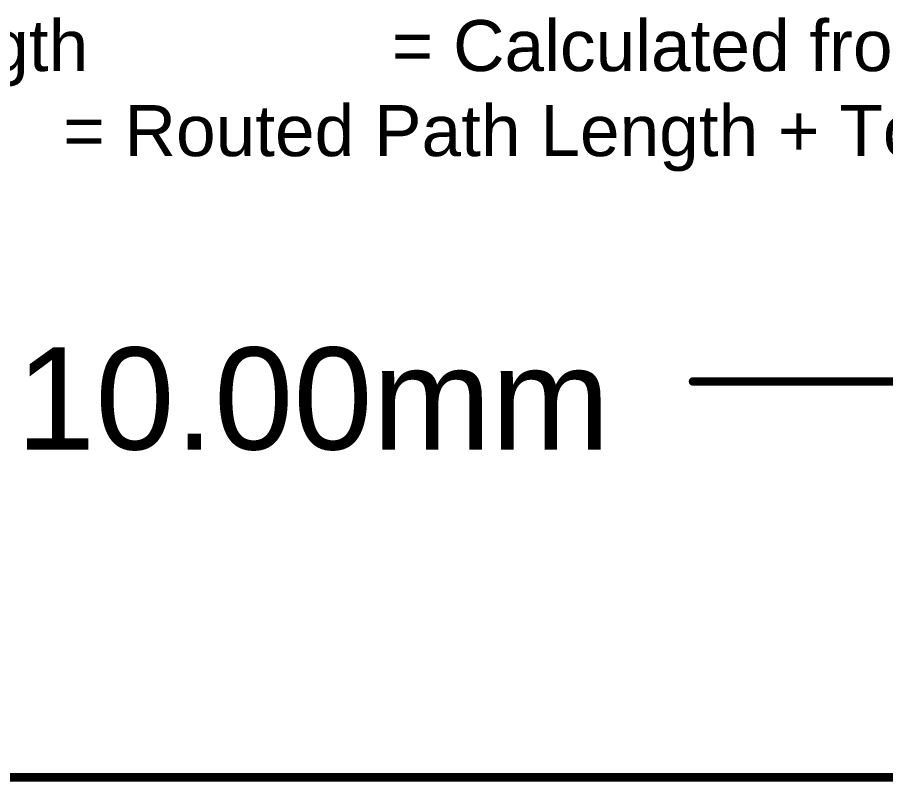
# Model space of a CAD drawing. Header units: inches. Extents: x 0 to 5359, y 0 to 5098.
# Drawn here: x 45.73 to 71.68, y 119.87 to 142.7 of the extents above; entities that cross this region are included whole.
import ezdxf

# ---------------------------------------------------------------- set-up
doc = ezdxf.new("R2010")
doc.units = ezdxf.units.IN
for name, color, linetype in [('Board Outline', 216, 'Continuous'), ('Dimension', 6, 'Continuous'), ('Drill Drawing', 1, 'Continuous')]:
    doc.layers.add(name, color=color, linetype=linetype)
doc.styles.add('Arial', font='', dxfattribs={"height": 0.2})
doc.styles.get('Arial').set_extended_font_data('Arial')

msp = doc.modelspace()

# ---------------------------------------------------------------- linework, layer by layer
at = {"layer": 'Board Outline'}
msp.add_lwpolyline([(0, 120, 0.254, 0.254, 0), (110, 120, 0.254, 0.254, 0)], format="xyseb", dxfattribs=at)
at = {"layer": 'Dimension'}
msp.add_lwpolyline([(65.918, 131.826, 0.254, 0.254, 0), (110, 131.826, 0.254, 0.254, 0)], format="xyseb", dxfattribs=at)
msp.add_lwpolyline([(65.855, 131.826, 0.127, 0.127, 1), (65.982, 131.826, 0.127, 0.127, 1)], format="xyseb", close=True, dxfattribs=at)

# ---------------------------------------------------------------- texts
at = {"layer": 'Dimension', "style": 'Arial'}
msp.add_text('110.00mm', height=3.048, dxfattribs=at).set_placement((43.32, 129.794))
at = {"layer": 'Drill Drawing', "style": 'Arial'}
for s, p in [('Routed Path Length', (28.907, 141.098)), ('= Calculated from tool start centre position to tool end centre position.', (56.914, 141.098)), (' = Routed Path Length + Tool Size = Slot length as defined in the PCB layout', (46.504, 138.558))]:
    msp.add_text(s, height=1.524, dxfattribs=at).set_placement(p)

doc.saveas('drawing.dxf')
